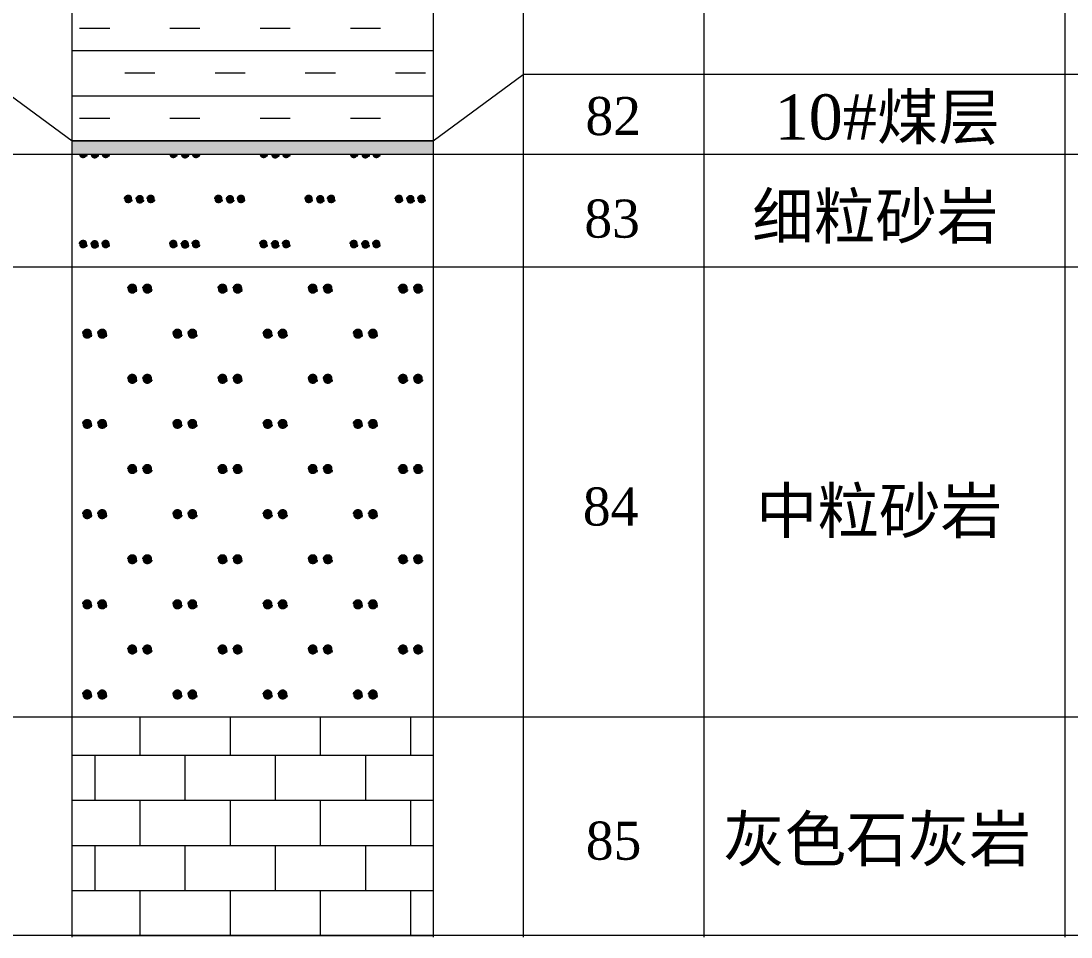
# Model space of a CAD drawing. Header units: inches. Extents: x 19725493 to 19730068, y 4137932 to 4142732.
# Drawn here: x 19725695.9 to 19725776.2, y 4140056.7 to 4140126.8 of the extents above; entities that cross this region are included whole.
import ezdxf

# ---------------------------------------------------------------- set-up
doc = ezdxf.new("R2010")
doc.units = ezdxf.units.IN
doc.header["$MEASUREMENT"] = 0
doc.layers.get('0').update_dxf_attribs({"lineweight": 0})
doc.styles.add('Times New Roman', font='')
doc.styles.get('Times New Roman').set_extended_font_data('Times New Roman')

msp = doc.modelspace()

# ---------------------------------------------------------------- hatches: boundary and pattern name
at = {"lineweight": 0}
h = msp.add_hatch(dxfattribs=at)
h.set_pattern_fill('泥岩_1_1_1', color=256, scale=1150, style=0, pattern_type=2)
h.set_pattern_definition([(180, (19725699.23, 4140115.8927), (-8e-16, -6.9), [2.3, -4.6]), (0, (19725700.38, 4140119.3427), (0, 6.9), [2.3, -4.6]), (0, (19725696.355, 4140117.6177), (0, 6.9), []), (0, (19725696.355, 4140114.1677), (0, 6.9), [])])
h.paths.add_polyline_path([(19725727.405, 4140117.618), (19725727.405, 4140147.978), (19725699.805, 4140147.978), (19725699.805, 4140117.618)], flags=17)
msp.add_hatch(color=256).paths.add_polyline_path([(19725727.405, 4140117.618), (19725699.805, 4140117.618), (19725699.805, 4140116.583), (19725727.405, 4140116.583)], flags=17)
h = msp.add_hatch(dxfattribs=at)
h.set_pattern_fill('细粒砂岩_1_1_1', color=256, scale=1150, style=0, pattern_type=2)
h.set_pattern_definition([(180, (19725702.4084, 4140109.4274), (-8e-16, -6.9), [0.083, -6.817]), (180, (19725702.459, 4140109.439), (-8e-16, -6.9), [0.184, -6.716]), (180, (19725702.488, 4140109.4504), (-8e-16, -6.9), [0.2415, -6.6585]), (180, (19725702.5137, 4140109.462), (-8e-16, -6.9), [0.2935, -6.6065]), (180, (19725702.5286, 4140109.4734), (-8e-16, -6.9), [0.3234, -6.5766]), (180, (19725702.5436, 4140109.485), (-8e-16, -6.9), [0.3533, -6.5467]), (180, (19725702.5585, 4140109.4964), (-8e-16, -6.9), [0.3832, -6.5168]), (180, (19725702.572, 4140109.508), (-8e-16, -6.9), [0.4106, -6.4894]), (180, (19725702.581, 4140109.5194), (-8e-16, -6.9), [0.4283, -6.4717]), (180, (19725702.59, 4140109.531), (-8e-16, -6.9), [0.446, -6.454]), (180, (19725702.599, 4140109.5424), (-8e-16, -6.9), [0.4637, -6.4363]), (180, (19725702.6076, 4140109.554), (-8e-16, -6.9), [0.4814, -6.4186]), (180, (19725702.6165, 4140109.5654), (-8e-16, -6.9), [1e-15, -6.9]), (180, (19725702.6165, 4140109.5654), (-8e-16, -6.9), [0.4991, -6.4009]), (180, (19725702.621, 4140109.577), (-8e-16, -6.9), [0.5083, -6.3917]), (180, (19725702.626, 4140109.5884), (-8e-16, -6.9), [0.5175, -6.3825]), (180, (19725702.63, 4140109.6), (-8e-16, -6.9), [0.5267, -6.3733]), (180, (19725702.635, 4140109.6114), (-8e-16, -6.9), [0.5359, -6.3641]), (180, (19725702.6395, 4140109.623), (-8e-16, -6.9), [0.5451, -6.3549]), (180, (19725702.644, 4140109.6344), (-8e-16, -6.9), [5e-16, -6.9]), (180, (19725702.644, 4140109.6344), (-8e-16, -6.9), [0.5543, -6.3457]), (180, (19725702.646, 4140109.646), (-8e-16, -6.9), [0.5575, -6.3425]), (180, (19725702.647, 4140109.6574), (-8e-16, -6.9), [0.5607, -6.3393]), (180, (19725702.649, 4140109.669), (-8e-16, -6.9), [0.5639, -6.3361]), (180, (19725702.6504, 4140109.6804), (-8e-16, -6.9), [0.567, -6.333]), (180, (19725702.652, 4140109.692), (-8e-16, -6.9), [0.5702, -6.3298]), (180, (19725702.6536, 4140109.7034), (-8e-16, -6.9), [0.5734, -6.3266]), (180, (19725702.6536, 4140109.715), (-8e-16, -6.9), [0.5734, -6.3266]), (180, (19725702.652, 4140109.7264), (-8e-16, -6.9), [0.5702, -6.3298]), (180, (19725702.6504, 4140109.738), (-8e-16, -6.9), [0.567, -6.333]), (180, (19725702.649, 4140109.7494), (-8e-16, -6.9), [0.5639, -6.3361]), (180, (19725702.647, 4140109.761), (-8e-16, -6.9), [0.5607, -6.3393]), (180, (19725702.646, 4140109.7724), (-8e-16, -6.9), [0.5575, -6.3425]), (180, (19725702.644, 4140109.784), (-8e-16, -6.9), [0.5543, -6.3457]), (180, (19725702.09, 4140109.784), (-8e-16, -6.9), [5e-16, -6.9]), (180, (19725702.6395, 4140109.7954), (-8e-16, -6.9), [0.5451, -6.3549]), (180, (19725702.635, 4140109.807), (-8e-16, -6.9), [0.5359, -6.3641]), (180, (19725702.63, 4140109.8184), (-8e-16, -6.9), [0.5267, -6.3733]), (180, (19725702.626, 4140109.83), (-8e-16, -6.9), [0.5175, -6.3825]), (180, (19725702.621, 4140109.8414), (-8e-16, -6.9), [0.5083, -6.3917]), (180, (19725702.6165, 4140109.853), (-8e-16, -6.9), [0.4991, -6.4009]), (180, (19725702.1174, 4140109.853), (-8e-16, -6.9), [0, -6.9]), (180, (19725702.6076, 4140109.8644), (-8e-16, -6.9), [0.4814, -6.4186]), (180, (19725702.599, 4140109.876), (-8e-16, -6.9), [0.4637, -6.4363]), (180, (19725702.59, 4140109.8874), (-8e-16, -6.9), [0.446, -6.454]), (180, (19725702.581, 4140109.899), (-8e-16, -6.9), [0.4283, -6.4717]), (180, (19725702.572, 4140109.9104), (-8e-16, -6.9), [0.4106, -6.4894]), (180, (19725702.5585, 4140109.922), (-8e-16, -6.9), [0.3832, -6.5168]), (180, (19725702.5436, 4140109.9334), (-8e-16, -6.9), [0.3533, -6.5467]), (180, (19725702.5286, 4140109.945), (-8e-16, -6.9), [0.3234, -6.5766]), (180, (19725702.5137, 4140109.9564), (-8e-16, -6.9), [0.2935, -6.6065]), (180, (19725702.488, 4140109.968), (-8e-16, -6.9), [0.2415, -6.6585]), (180, (19725702.459, 4140109.9794), (-8e-16, -6.9), [0.184, -6.716]), (180, (19725702.425, 4140109.9886), (-8e-16, -6.9), [0.1163, -6.7837]), (180, (19725701.571, 4140109.401), (-8e-16, -6.9), [0.083, -6.817]), (180, (19725701.622, 4140109.4124), (-8e-16, -6.9), [0.184, -6.716]), (180, (19725701.6505, 4140109.424), (-8e-16, -6.9), [0.2415, -6.6585]), (180, (19725701.6765, 4140109.4354), (-8e-16, -6.9), [0.2935, -6.6065]), (180, (19725701.6914, 4140109.447), (-8e-16, -6.9), [0.3234, -6.5766]), (180, (19725701.7064, 4140109.4584), (-8e-16, -6.9), [0.3533, -6.5467]), (180, (19725701.721, 4140109.47), (-8e-16, -6.9), [0.3832, -6.5168]), (180, (19725701.735, 4140109.4814), (-8e-16, -6.9), [0.4106, -6.4894]), (180, (19725701.744, 4140109.493), (-8e-16, -6.9), [0.4283, -6.4717]), (180, (19725701.753, 4140109.5044), (-8e-16, -6.9), [0.446, -6.454]), (180, (19725701.7616, 4140109.516), (-8e-16, -6.9), [0.4637, -6.4363]), (180, (19725701.7704, 4140109.5274), (-8e-16, -6.9), [0.4814, -6.4186]), (180, (19725701.779, 4140109.539), (-8e-16, -6.9), [2e-16, -6.9]), (180, (19725701.779, 4140109.539), (-8e-16, -6.9), [0.4991, -6.4009]), (180, (19725701.784, 4140109.5504), (-8e-16, -6.9), [0.5083, -6.3917]), (180, (19725701.7885, 4140109.562), (-8e-16, -6.9), [0.5175, -6.3825]), (180, (19725701.793, 4140109.5734), (-8e-16, -6.9), [0.5267, -6.3733]), (180, (19725701.798, 4140109.585), (-8e-16, -6.9), [0.5359, -6.3641]), (180, (19725701.802, 4140109.5964), (-8e-16, -6.9), [0.5451, -6.3549]), (180, (19725701.807, 4140109.608), (-8e-16, -6.9), [2e-16, -6.9]), (180, (19725701.807, 4140109.608), (-8e-16, -6.9), [0.5543, -6.3457]), (180, (19725701.8085, 4140109.6194), (-8e-16, -6.9), [0.5575, -6.3425]), (180, (19725701.81, 4140109.631), (-8e-16, -6.9), [0.5607, -6.3393]), (180, (19725701.8116, 4140109.6424), (-8e-16, -6.9), [0.5639, -6.3361]), (180, (19725701.813, 4140109.654), (-8e-16, -6.9), [0.567, -6.333]), (180, (19725701.815, 4140109.6654), (-8e-16, -6.9), [0.5702, -6.3298]), (180, (19725701.8164, 4140109.677), (-8e-16, -6.9), [0.5734, -6.3266]), (180, (19725701.8164, 4140109.6884), (-8e-16, -6.9), [0.5734, -6.3266]), (180, (19725701.815, 4140109.7), (-8e-16, -6.9), [0.5702, -6.3298]), (180, (19725701.813, 4140109.7114), (-8e-16, -6.9), [0.567, -6.333]), (180, (19725701.8116, 4140109.723), (-8e-16, -6.9), [0.5639, -6.3361]), (180, (19725701.81, 4140109.7344), (-8e-16, -6.9), [0.5607, -6.3393]), (180, (19725701.8085, 4140109.746), (-8e-16, -6.9), [0.5575, -6.3425]), (180, (19725701.807, 4140109.7574), (-8e-16, -6.9), [0.5543, -6.3457]), (180, (19725701.2526, 4140109.7574), (-8e-16, -6.9), [0, -6.9]), (180, (19725701.802, 4140109.769), (-8e-16, -6.9), [0.5451, -6.3549]), (180, (19725701.798, 4140109.7804), (-8e-16, -6.9), [0.5359, -6.3641]), (180, (19725701.793, 4140109.792), (-8e-16, -6.9), [0.5267, -6.3733]), (180, (19725701.7885, 4140109.8034), (-8e-16, -6.9), [0.5175, -6.3825]), (180, (19725701.784, 4140109.815), (-8e-16, -6.9), [0.5083, -6.3917]), (180, (19725701.779, 4140109.8264), (-8e-16, -6.9), [0.4991, -6.4009]), (180, (19725701.28, 4140109.8264), (-8e-16, -6.9), [5e-16, -6.9]), (180, (19725701.7704, 4140109.838), (-8e-16, -6.9), [0.4814, -6.4186]), (180, (19725701.7616, 4140109.8494), (-8e-16, -6.9), [0.4637, -6.4363]), (180, (19725701.753, 4140109.861), (-8e-16, -6.9), [0.446, -6.454]), (180, (19725701.744, 4140109.8724), (-8e-16, -6.9), [0.4283, -6.4717]), (180, (19725701.735, 4140109.884), (-8e-16, -6.9), [0.4106, -6.4894]), (180, (19725701.721, 4140109.8954), (-8e-16, -6.9), [0.3832, -6.5168]), (180, (19725701.7064, 4140109.907), (-8e-16, -6.9), [0.3533, -6.5467]), (180, (19725701.6914, 4140109.9184), (-8e-16, -6.9), [0.3234, -6.5766]), (180, (19725701.6765, 4140109.93), (-8e-16, -6.9), [0.2935, -6.6065]), (180, (19725701.6505, 4140109.9414), (-8e-16, -6.9), [0.2415, -6.6585]), (180, (19725701.622, 4140109.953), (-8e-16, -6.9), [0.184, -6.716]), (180, (19725701.588, 4140109.962), (-8e-16, -6.9), [0.1163, -6.7837]), (180, (19725700.6846, 4140109.4274), (-8e-16, -6.9), [0.083, -6.817]), (180, (19725700.735, 4140109.439), (-8e-16, -6.9), [0.184, -6.716]), (180, (19725700.764, 4140109.4504), (-8e-16, -6.9), [0.2415, -6.6585]), (180, (19725700.79, 4140109.462), (-8e-16, -6.9), [0.2935, -6.6065]), (180, (19725700.805, 4140109.4734), (-8e-16, -6.9), [0.3234, -6.5766]), (180, (19725700.82, 4140109.485), (-8e-16, -6.9), [0.3533, -6.5467]), (180, (19725700.8347, 4140109.4964), (-8e-16, -6.9), [0.3832, -6.5168]), (180, (19725700.8484, 4140109.508), (-8e-16, -6.9), [0.4106, -6.4894]), (180, (19725700.857, 4140109.5194), (-8e-16, -6.9), [0.4283, -6.4717]), (180, (19725700.866, 4140109.531), (-8e-16, -6.9), [0.446, -6.454]), (180, (19725700.875, 4140109.5424), (-8e-16, -6.9), [0.4637, -6.4363]), (180, (19725700.884, 4140109.554), (-8e-16, -6.9), [0.4814, -6.4186]), (180, (19725700.8926, 4140109.5654), (-8e-16, -6.9), [0, -6.9]), (180, (19725700.8926, 4140109.5654), (-8e-16, -6.9), [0.4991, -6.4009]), (180, (19725700.897, 4140109.577), (-8e-16, -6.9), [0.5083, -6.3917]), (180, (19725700.902, 4140109.5884), (-8e-16, -6.9), [0.5175, -6.3825]), (180, (19725700.9064, 4140109.6), (-8e-16, -6.9), [0.5267, -6.3733]), (180, (19725700.911, 4140109.6114), (-8e-16, -6.9), [0.5359, -6.3641]), (180, (19725700.9156, 4140109.623), (-8e-16, -6.9), [0.5451, -6.3549]), (180, (19725700.92, 4140109.6344), (-8e-16, -6.9), [4e-16, -6.9]), (180, (19725700.92, 4140109.6344), (-8e-16, -6.9), [0.5543, -6.3457]), (180, (19725700.922, 4140109.646), (-8e-16, -6.9), [0.5575, -6.3425]), (180, (19725700.9234, 4140109.6574), (-8e-16, -6.9), [0.5607, -6.3393]), (180, (19725700.925, 4140109.669), (-8e-16, -6.9), [0.5639, -6.3361]), (180, (19725700.9266, 4140109.6804), (-8e-16, -6.9), [0.567, -6.333]), (180, (19725700.928, 4140109.692), (-8e-16, -6.9), [0.5702, -6.3298]), (180, (19725700.93, 4140109.7034), (-8e-16, -6.9), [0.5734, -6.3266]), (180, (19725700.93, 4140109.715), (-8e-16, -6.9), [0.5734, -6.3266]), (180, (19725700.928, 4140109.7264), (-8e-16, -6.9), [0.5702, -6.3298]), (180, (19725700.9266, 4140109.738), (-8e-16, -6.9), [0.567, -6.333]), (180, (19725700.925, 4140109.7494), (-8e-16, -6.9), [0.5639, -6.3361]), (180, (19725700.9234, 4140109.761), (-8e-16, -6.9), [0.5607, -6.3393]), (180, (19725700.922, 4140109.7724), (-8e-16, -6.9), [0.5575, -6.3425]), (180, (19725700.92, 4140109.784), (-8e-16, -6.9), [0.5543, -6.3457]), (180, (19725700.366, 4140109.784), (-8e-16, -6.9), [3e-16, -6.9]), (180, (19725700.9156, 4140109.7954), (-8e-16, -6.9), [0.5451, -6.3549]), (180, (19725700.911, 4140109.807), (-8e-16, -6.9), [0.5359, -6.3641]), (180, (19725700.9064, 4140109.8184), (-8e-16, -6.9), [0.5267, -6.3733]), (180, (19725700.902, 4140109.83), (-8e-16, -6.9), [0.5175, -6.3825]), (180, (19725700.897, 4140109.8414), (-8e-16, -6.9), [0.5083, -6.3917]), (180, (19725700.8926, 4140109.853), (-8e-16, -6.9), [0.4991, -6.4009]), (180, (19725700.3935, 4140109.853), (-8e-16, -6.9), [4e-16, -6.9]), (180, (19725700.884, 4140109.8644), (-8e-16, -6.9), [0.4814, -6.4186]), (180, (19725700.875, 4140109.876), (-8e-16, -6.9), [0.4637, -6.4363]), (180, (19725700.866, 4140109.8874), (-8e-16, -6.9), [0.446, -6.454]), (180, (19725700.857, 4140109.899), (-8e-16, -6.9), [0.4283, -6.4717]), (180, (19725700.8484, 4140109.9104), (-8e-16, -6.9), [0.4106, -6.4894]), (180, (19725700.8347, 4140109.922), (-8e-16, -6.9), [0.3832, -6.5168]), (180, (19725700.82, 4140109.9334), (-8e-16, -6.9), [0.3533, -6.5467]), (180, (19725700.805, 4140109.945), (-8e-16, -6.9), [0.3234, -6.5766]), (180, (19725700.79, 4140109.9564), (-8e-16, -6.9), [0.2935, -6.6065]), (180, (19725700.764, 4140109.968), (-8e-16, -6.9), [0.2415, -6.6585]), (180, (19725700.735, 4140109.9794), (-8e-16, -6.9), [0.184, -6.716]), (180, (19725700.701, 4140109.9886), (-8e-16, -6.9), [0.1163, -6.7837]), (180, (19725698.9584, 4140105.9774), (-8e-16, -6.9), [0.083, -6.817]), (180, (19725699.009, 4140105.989), (-8e-16, -6.9), [0.184, -6.716]), (180, (19725699.038, 4140106.0004), (-8e-16, -6.9), [0.2415, -6.6585]), (180, (19725699.0637, 4140106.012), (-8e-16, -6.9), [0.2935, -6.6065]), (180, (19725699.0786, 4140106.0234), (-8e-16, -6.9), [0.3234, -6.5766]), (180, (19725699.0936, 4140106.035), (-8e-16, -6.9), [0.3533, -6.5467]), (180, (19725699.1085, 4140106.0464), (-8e-16, -6.9), [0.3832, -6.5168]), (180, (19725699.122, 4140106.058), (-8e-16, -6.9), [0.4106, -6.4894]), (180, (19725699.131, 4140106.0694), (-8e-16, -6.9), [0.4283, -6.4717]), (180, (19725699.14, 4140106.081), (-8e-16, -6.9), [0.446, -6.454]), (180, (19725699.149, 4140106.0924), (-8e-16, -6.9), [0.4637, -6.4363]), (180, (19725699.1576, 4140106.104), (-8e-16, -6.9), [0.4814, -6.4186]), (180, (19725699.1665, 4140106.1154), (-8e-16, -6.9), [1e-16, -6.9]), (180, (19725699.1665, 4140106.1154), (-8e-16, -6.9), [0.4991, -6.4009]), (180, (19725699.171, 4140106.127), (-8e-16, -6.9), [0.5083, -6.3917]), (180, (19725699.176, 4140106.1384), (-8e-16, -6.9), [0.5175, -6.3825]), (180, (19725699.18, 4140106.15), (-8e-16, -6.9), [0.5267, -6.3733]), (180, (19725699.185, 4140106.1614), (-8e-16, -6.9), [0.5359, -6.3641]), (180, (19725699.1895, 4140106.173), (-8e-16, -6.9), [0.5451, -6.3549]), (180, (19725699.194, 4140106.1844), (-8e-16, -6.9), [0, -6.9]), (180, (19725699.194, 4140106.1844), (-8e-16, -6.9), [0.5543, -6.3457]), (180, (19725699.196, 4140106.196), (-8e-16, -6.9), [0.5575, -6.3425]), (180, (19725699.197, 4140106.2074), (-8e-16, -6.9), [0.5607, -6.3393]), (180, (19725699.199, 4140106.219), (-8e-16, -6.9), [0.5639, -6.3361]), (180, (19725699.2004, 4140106.2304), (-8e-16, -6.9), [0.567, -6.333]), (180, (19725699.202, 4140106.242), (-8e-16, -6.9), [0.5702, -6.3298]), (180, (19725699.2036, 4140106.2534), (-8e-16, -6.9), [0.5734, -6.3266]), (180, (19725699.2036, 4140106.265), (-8e-16, -6.9), [0.5734, -6.3266]), (180, (19725699.202, 4140106.2764), (-8e-16, -6.9), [0.5702, -6.3298]), (180, (19725699.2004, 4140106.288), (-8e-16, -6.9), [0.567, -6.333]), (180, (19725699.199, 4140106.2994), (-8e-16, -6.9), [0.5639, -6.3361]), (180, (19725699.197, 4140106.311), (-8e-16, -6.9), [0.5607, -6.3393]), (180, (19725699.196, 4140106.3224), (-8e-16, -6.9), [0.5575, -6.3425]), (180, (19725699.194, 4140106.334), (-8e-16, -6.9), [0.5543, -6.3457]), (180, (19725698.64, 4140106.334), (-8e-16, -6.9), [2e-16, -6.9]), (180, (19725699.1895, 4140106.3454), (-8e-16, -6.9), [0.5451, -6.3549]), (180, (19725699.185, 4140106.357), (-8e-16, -6.9), [0.5359, -6.3641]), (180, (19725699.18, 4140106.3684), (-8e-16, -6.9), [0.5267, -6.3733]), (180, (19725699.176, 4140106.38), (-8e-16, -6.9), [0.5175, -6.3825]), (180, (19725699.171, 4140106.3914), (-8e-16, -6.9), [0.5083, -6.3917]), (180, (19725699.1665, 4140106.403), (-8e-16, -6.9), [0.4991, -6.4009]), (180, (19725698.6674, 4140106.403), (-8e-16, -6.9), [5e-16, -6.9]), (180, (19725699.1576, 4140106.4144), (-8e-16, -6.9), [0.4814, -6.4186]), (180, (19725699.149, 4140106.426), (-8e-16, -6.9), [0.4637, -6.4363]), (180, (19725699.14, 4140106.4374), (-8e-16, -6.9), [0.446, -6.454]), (180, (19725699.131, 4140106.449), (-8e-16, -6.9), [0.4283, -6.4717]), (180, (19725699.122, 4140106.4604), (-8e-16, -6.9), [0.4106, -6.4894]), (180, (19725699.1085, 4140106.472), (-8e-16, -6.9), [0.3832, -6.5168]), (180, (19725699.0936, 4140106.4834), (-8e-16, -6.9), [0.3533, -6.5467]), (180, (19725699.0786, 4140106.495), (-8e-16, -6.9), [0.3234, -6.5766]), (180, (19725699.0637, 4140106.5064), (-8e-16, -6.9), [0.2935, -6.6065]), (180, (19725699.038, 4140106.518), (-8e-16, -6.9), [0.2415, -6.6585]), (180, (19725699.009, 4140106.5294), (-8e-16, -6.9), [0.184, -6.716]), (180, (19725698.975, 4140106.5386), (-8e-16, -6.9), [0.1163, -6.7837]), (180, (19725698.121, 4140105.951), (-8e-16, -6.9), [0.083, -6.817]), (180, (19725698.172, 4140105.9624), (-8e-16, -6.9), [0.184, -6.716]), (180, (19725698.2005, 4140105.974), (-8e-16, -6.9), [0.2415, -6.6585]), (180, (19725698.2265, 4140105.9854), (-8e-16, -6.9), [0.2935, -6.6065]), (180, (19725698.2414, 4140105.997), (-8e-16, -6.9), [0.3234, -6.5766]), (180, (19725698.2564, 4140106.0084), (-8e-16, -6.9), [0.3533, -6.5467]), (180, (19725698.271, 4140106.02), (-8e-16, -6.9), [0.3832, -6.5168]), (180, (19725698.285, 4140106.0314), (-8e-16, -6.9), [0.4106, -6.4894]), (180, (19725698.294, 4140106.043), (-8e-16, -6.9), [0.4283, -6.4717]), (180, (19725698.303, 4140106.0544), (-8e-16, -6.9), [0.446, -6.454]), (180, (19725698.3116, 4140106.066), (-8e-16, -6.9), [0.4637, -6.4363]), (180, (19725698.3204, 4140106.0774), (-8e-16, -6.9), [0.4814, -6.4186]), (180, (19725698.329, 4140106.089), (-8e-16, -6.9), [0, -6.9]), (180, (19725698.329, 4140106.089), (-8e-16, -6.9), [0.4991, -6.4009]), (180, (19725698.334, 4140106.1004), (-8e-16, -6.9), [0.5083, -6.3917]), (180, (19725698.3385, 4140106.112), (-8e-16, -6.9), [0.5175, -6.3825]), (180, (19725698.343, 4140106.1234), (-8e-16, -6.9), [0.5267, -6.3733]), (180, (19725698.348, 4140106.135), (-8e-16, -6.9), [0.5359, -6.3641]), (180, (19725698.352, 4140106.1464), (-8e-16, -6.9), [0.5451, -6.3549]), (180, (19725698.357, 4140106.158), (-8e-16, -6.9), [2e-16, -6.9]), (180, (19725698.357, 4140106.158), (-8e-16, -6.9), [0.5543, -6.3457]), (180, (19725698.3585, 4140106.1694), (-8e-16, -6.9), [0.5575, -6.3425]), (180, (19725698.36, 4140106.181), (-8e-16, -6.9), [0.5607, -6.3393]), (180, (19725698.3616, 4140106.1924), (-8e-16, -6.9), [0.5639, -6.3361]), (180, (19725698.363, 4140106.204), (-8e-16, -6.9), [0.567, -6.333]), (180, (19725698.365, 4140106.2154), (-8e-16, -6.9), [0.5702, -6.3298]), (180, (19725698.3664, 4140106.227), (-8e-16, -6.9), [0.5734, -6.3266]), (180, (19725698.3664, 4140106.2384), (-8e-16, -6.9), [0.5734, -6.3266]), (180, (19725698.365, 4140106.25), (-8e-16, -6.9), [0.5702, -6.3298]), (180, (19725698.363, 4140106.2614), (-8e-16, -6.9), [0.567, -6.333]), (180, (19725698.3616, 4140106.273), (-8e-16, -6.9), [0.5639, -6.3361]), (180, (19725698.36, 4140106.2844), (-8e-16, -6.9), [0.5607, -6.3393]), (180, (19725698.3585, 4140106.296), (-8e-16, -6.9), [0.5575, -6.3425]), (180, (19725698.357, 4140106.3074), (-8e-16, -6.9), [0.5543, -6.3457]), (180, (19725697.8026, 4140106.3074), (-8e-16, -6.9), [2e-16, -6.9]), (180, (19725698.352, 4140106.319), (-8e-16, -6.9), [0.5451, -6.3549]), (180, (19725698.348, 4140106.3304), (-8e-16, -6.9), [0.5359, -6.3641]), (180, (19725698.343, 4140106.342), (-8e-16, -6.9), [0.5267, -6.3733]), (180, (19725698.3385, 4140106.3534), (-8e-16, -6.9), [0.5175, -6.3825]), (180, (19725698.334, 4140106.365), (-8e-16, -6.9), [0.5083, -6.3917]), (180, (19725698.329, 4140106.3764), (-8e-16, -6.9), [0.4991, -6.4009]), (180, (19725697.83, 4140106.3764), (-8e-16, -6.9), [2e-16, -6.9]), (180, (19725698.3204, 4140106.388), (-8e-16, -6.9), [0.4814, -6.4186]), (180, (19725698.3116, 4140106.3994), (-8e-16, -6.9), [0.4637, -6.4363]), (180, (19725698.303, 4140106.411), (-8e-16, -6.9), [0.446, -6.454]), (180, (19725698.294, 4140106.4224), (-8e-16, -6.9), [0.4283, -6.4717]), (180, (19725698.285, 4140106.434), (-8e-16, -6.9), [0.4106, -6.4894]), (180, (19725698.271, 4140106.4454), (-8e-16, -6.9), [0.3832, -6.5168]), (180, (19725698.2564, 4140106.457), (-8e-16, -6.9), [0.3533, -6.5467]), (180, (19725698.2414, 4140106.4684), (-8e-16, -6.9), [0.3234, -6.5766]), (180, (19725698.2265, 4140106.48), (-8e-16, -6.9), [0.2935, -6.6065]), (180, (19725698.2005, 4140106.4914), (-8e-16, -6.9), [0.2415, -6.6585]), (180, (19725698.172, 4140106.503), (-8e-16, -6.9), [0.184, -6.716]), (180, (19725698.138, 4140106.512), (-8e-16, -6.9), [0.1163, -6.7837]), (180, (19725697.2346, 4140105.9774), (-8e-16, -6.9), [0.083, -6.817]), (180, (19725697.285, 4140105.989), (-8e-16, -6.9), [0.184, -6.716]), (180, (19725697.314, 4140106.0004), (-8e-16, -6.9), [0.2415, -6.6585]), (180, (19725697.34, 4140106.012), (-8e-16, -6.9), [0.2935, -6.6065]), (180, (19725697.355, 4140106.0234), (-8e-16, -6.9), [0.3234, -6.5766]), (180, (19725697.37, 4140106.035), (-8e-16, -6.9), [0.3533, -6.5467]), (180, (19725697.3847, 4140106.0464), (-8e-16, -6.9), [0.3832, -6.5168]), (180, (19725697.3984, 4140106.058), (-8e-16, -6.9), [0.4106, -6.4894]), (180, (19725697.407, 4140106.0694), (-8e-16, -6.9), [0.4283, -6.4717]), (180, (19725697.416, 4140106.081), (-8e-16, -6.9), [0.446, -6.454]), (180, (19725697.425, 4140106.0924), (-8e-16, -6.9), [0.4637, -6.4363]), (180, (19725697.434, 4140106.104), (-8e-16, -6.9), [0.4814, -6.4186]), (180, (19725697.4426, 4140106.1154), (-8e-16, -6.9), [2e-16, -6.9]), (180, (19725697.4426, 4140106.1154), (-8e-16, -6.9), [0.4991, -6.4009]), (180, (19725697.447, 4140106.127), (-8e-16, -6.9), [0.5083, -6.3917]), (180, (19725697.452, 4140106.1384), (-8e-16, -6.9), [0.5175, -6.3825]), (180, (19725697.4564, 4140106.15), (-8e-16, -6.9), [0.5267, -6.3733]), (180, (19725697.461, 4140106.1614), (-8e-16, -6.9), [0.5359, -6.3641]), (180, (19725697.4656, 4140106.173), (-8e-16, -6.9), [0.5451, -6.3549]), (180, (19725697.47, 4140106.1844), (-8e-16, -6.9), [0, -6.9]), (180, (19725697.47, 4140106.1844), (-8e-16, -6.9), [0.5543, -6.3457]), (180, (19725697.472, 4140106.196), (-8e-16, -6.9), [0.5575, -6.3425]), (180, (19725697.4734, 4140106.2074), (-8e-16, -6.9), [0.5607, -6.3393]), (180, (19725697.475, 4140106.219), (-8e-16, -6.9), [0.5639, -6.3361]), (180, (19725697.4766, 4140106.2304), (-8e-16, -6.9), [0.567, -6.333]), (180, (19725697.478, 4140106.242), (-8e-16, -6.9), [0.5702, -6.3298]), (180, (19725697.48, 4140106.2534), (-8e-16, -6.9), [0.5734, -6.3266]), (180, (19725697.48, 4140106.265), (-8e-16, -6.9), [0.5734, -6.3266]), (180, (19725697.478, 4140106.2764), (-8e-16, -6.9), [0.5702, -6.3298]), (180, (19725697.4766, 4140106.288), (-8e-16, -6.9), [0.567, -6.333]), (180, (19725697.475, 4140106.2994), (-8e-16, -6.9), [0.5639, -6.3361]), (180, (19725697.4734, 4140106.311), (-8e-16, -6.9), [0.5607, -6.3393]), (180, (19725697.472, 4140106.3224), (-8e-16, -6.9), [0.5575, -6.3425]), (180, (19725697.47, 4140106.334), (-8e-16, -6.9), [0.5543, -6.3457]), (180, (19725696.916, 4140106.334), (-8e-16, -6.9), [0, -6.9]), (180, (19725697.4656, 4140106.3454), (-8e-16, -6.9), [0.5451, -6.3549]), (180, (19725697.461, 4140106.357), (-8e-16, -6.9), [0.5359, -6.3641]), (180, (19725697.4564, 4140106.3684), (-8e-16, -6.9), [0.5267, -6.3733]), (180, (19725697.452, 4140106.38), (-8e-16, -6.9), [0.5175, -6.3825]), (180, (19725697.447, 4140106.3914), (-8e-16, -6.9), [0.5083, -6.3917]), (180, (19725697.4426, 4140106.403), (-8e-16, -6.9), [0.4991, -6.4009]), (180, (19725696.9435, 4140106.403), (-8e-16, -6.9), [5e-16, -6.9]), (180, (19725697.434, 4140106.4144), (-8e-16, -6.9), [0.4814, -6.4186]), (180, (19725697.425, 4140106.426), (-8e-16, -6.9), [0.4637, -6.4363]), (180, (19725697.416, 4140106.4374), (-8e-16, -6.9), [0.446, -6.454]), (180, (19725697.407, 4140106.449), (-8e-16, -6.9), [0.4283, -6.4717]), (180, (19725697.3984, 4140106.4604), (-8e-16, -6.9), [0.4106, -6.4894]), (180, (19725697.3847, 4140106.472), (-8e-16, -6.9), [0.3832, -6.5168]), (180, (19725697.37, 4140106.4834), (-8e-16, -6.9), [0.3533, -6.5467]), (180, (19725697.355, 4140106.495), (-8e-16, -6.9), [0.3234, -6.5766]), (180, (19725697.34, 4140106.5064), (-8e-16, -6.9), [0.2935, -6.6065]), (180, (19725697.314, 4140106.518), (-8e-16, -6.9), [0.2415, -6.6585]), (180, (19725697.285, 4140106.5294), (-8e-16, -6.9), [0.184, -6.716]), (180, (19725697.251, 4140106.5386), (-8e-16, -6.9), [0.1163, -6.7837])])
h.paths.add_polyline_path([(19725699.805, 4140107.958), (19725727.405, 4140107.958), (19725727.405, 4140116.583), (19725699.805, 4140116.583)], flags=17)
h = msp.add_hatch(dxfattribs=at)
h.set_pattern_fill('中粒砂岩_1_1_1', color=256, scale=1150, style=0, pattern_type=2)
h.set_pattern_definition([(180, (19725702.1585, 4140074.9136), (-8e-16, -6.9), [0.1076, -6.7924]), (180, (19725702.2165, 4140074.9274), (-8e-16, -6.9), [0.2236, -6.6764]), (180, (19725702.2496, 4140074.941), (-8e-16, -6.9), [0.2898, -6.6102]), (180, (19725702.28, 4140074.955), (-8e-16, -6.9), [0.3509, -6.5491]), (180, (19725702.298, 4140074.969), (-8e-16, -6.9), [0.3866, -6.5134]), (180, (19725702.316, 4140074.9826), (-8e-16, -6.9), [0.4222, -6.4778]), (180, (19725702.334, 4140074.9964), (-8e-16, -6.9), [0.4579, -6.4421]), (180, (19725702.35, 4140075.01), (-8e-16, -6.9), [0.4912, -6.4088]), (180, (19725702.361, 4140075.024), (-8e-16, -6.9), [0.5125, -6.3875]), (180, (19725702.372, 4140075.038), (-8e-16, -6.9), [0.5339, -6.3661]), (180, (19725702.3823, 4140075.0516), (-8e-16, -6.9), [0.5553, -6.3447]), (180, (19725702.393, 4140075.0654), (-8e-16, -6.9), [0.5766, -6.3234]), (180, (19725702.404, 4140075.079), (-8e-16, -6.9), [5e-16, -6.9]), (180, (19725702.404, 4140075.079), (-8e-16, -6.9), [0.598, -6.302]), (180, (19725702.4095, 4140075.093), (-8e-16, -6.9), [0.6095, -6.2905]), (180, (19725702.415, 4140075.107), (-8e-16, -6.9), [0.621, -6.279]), (180, (19725702.421, 4140075.1206), (-8e-16, -6.9), [0.6325, -6.2675]), (180, (19725702.427, 4140075.1344), (-8e-16, -6.9), [0.644, -6.256]), (180, (19725702.4325, 4140075.148), (-8e-16, -6.9), [0.6555, -6.2445]), (180, (19725702.438, 4140075.162), (-8e-16, -6.9), [5e-16, -6.9]), (180, (19725702.438, 4140075.162), (-8e-16, -6.9), [0.667, -6.233]), (180, (19725702.44, 4140075.176), (-8e-16, -6.9), [0.6705, -6.2295]), (180, (19725702.442, 4140075.1896), (-8e-16, -6.9), [0.6741, -6.2259]), (180, (19725702.4435, 4140075.2034), (-8e-16, -6.9), [0.6776, -6.2224]), (180, (19725702.445, 4140075.217), (-8e-16, -6.9), [0.6812, -6.2188]), (180, (19725702.447, 4140075.231), (-8e-16, -6.9), [0.6847, -6.2153]), (180, (19725702.449, 4140075.245), (-8e-16, -6.9), [0.6882, -6.2118]), (180, (19725702.449, 4140075.2586), (-8e-16, -6.9), [0.6882, -6.2118]), (180, (19725702.447, 4140075.2724), (-8e-16, -6.9), [0.6847, -6.2153]), (180, (19725702.445, 4140075.286), (-8e-16, -6.9), [0.6812, -6.2188]), (180, (19725702.4435, 4140075.3), (-8e-16, -6.9), [0.6776, -6.2224]), (180, (19725702.442, 4140075.314), (-8e-16, -6.9), [0.6741, -6.2259]), (180, (19725702.44, 4140075.3276), (-8e-16, -6.9), [0.6705, -6.2295]), (180, (19725702.438, 4140075.3414), (-8e-16, -6.9), [0.667, -6.233]), (180, (19725701.771, 4140075.3414), (-8e-16, -6.9), [7e-16, -6.9]), (180, (19725702.4325, 4140075.355), (-8e-16, -6.9), [0.6555, -6.2445]), (180, (19725702.427, 4140075.369), (-8e-16, -6.9), [0.644, -6.256]), (180, (19725702.421, 4140075.383), (-8e-16, -6.9), [0.6325, -6.2675]), (180, (19725702.415, 4140075.3966), (-8e-16, -6.9), [0.621, -6.279]), (180, (19725702.4095, 4140075.4104), (-8e-16, -6.9), [0.6095, -6.2905]), (180, (19725702.404, 4140075.424), (-8e-16, -6.9), [0.598, -6.302]), (180, (19725701.806, 4140075.424), (-8e-16, -6.9), [1e-15, -6.9]), (180, (19725702.393, 4140075.438), (-8e-16, -6.9), [0.5766, -6.3234]), (180, (19725702.3823, 4140075.452), (-8e-16, -6.9), [0.5553, -6.3447]), (180, (19725702.372, 4140075.4656), (-8e-16, -6.9), [0.5339, -6.3661]), (180, (19725702.361, 4140075.4794), (-8e-16, -6.9), [0.5125, -6.3875]), (180, (19725702.35, 4140075.493), (-8e-16, -6.9), [0.4912, -6.4088]), (180, (19725702.334, 4140075.507), (-8e-16, -6.9), [0.4579, -6.4421]), (180, (19725702.316, 4140075.521), (-8e-16, -6.9), [0.4222, -6.4778]), (180, (19725702.298, 4140075.5346), (-8e-16, -6.9), [0.3866, -6.5134]), (180, (19725702.28, 4140075.5484), (-8e-16, -6.9), [0.3509, -6.5491]), (180, (19725702.2496, 4140075.562), (-8e-16, -6.9), [0.2898, -6.6102]), (180, (19725702.2165, 4140075.576), (-8e-16, -6.9), [0.2236, -6.6764]), (180, (19725702.18, 4140075.587), (-8e-16, -6.9), [0.1507, -6.7493]), (180, (19725701.0085, 4140074.9136), (-8e-16, -6.9), [0.1076, -6.7924]), (180, (19725701.0665, 4140074.9274), (-8e-16, -6.9), [0.2236, -6.6764]), (180, (19725701.0996, 4140074.941), (-8e-16, -6.9), [0.2898, -6.6102]), (180, (19725701.13, 4140074.955), (-8e-16, -6.9), [0.3509, -6.5491]), (180, (19725701.148, 4140074.969), (-8e-16, -6.9), [0.3866, -6.5134]), (180, (19725701.166, 4140074.9826), (-8e-16, -6.9), [0.4222, -6.4778]), (180, (19725701.184, 4140074.9964), (-8e-16, -6.9), [0.4579, -6.4421]), (180, (19725701.2, 4140075.01), (-8e-16, -6.9), [0.4912, -6.4088]), (180, (19725701.211, 4140075.024), (-8e-16, -6.9), [0.5125, -6.3875]), (180, (19725701.222, 4140075.038), (-8e-16, -6.9), [0.5339, -6.3661]), (180, (19725701.2323, 4140075.0516), (-8e-16, -6.9), [0.5553, -6.3447]), (180, (19725701.243, 4140075.0654), (-8e-16, -6.9), [0.5766, -6.3234]), (180, (19725701.254, 4140075.079), (-8e-16, -6.9), [5e-16, -6.9]), (180, (19725701.254, 4140075.079), (-8e-16, -6.9), [0.598, -6.302]), (180, (19725701.2595, 4140075.093), (-8e-16, -6.9), [0.6095, -6.2905]), (180, (19725701.265, 4140075.107), (-8e-16, -6.9), [0.621, -6.279]), (180, (19725701.271, 4140075.1206), (-8e-16, -6.9), [0.6325, -6.2675]), (180, (19725701.277, 4140075.1344), (-8e-16, -6.9), [0.644, -6.256]), (180, (19725701.2825, 4140075.148), (-8e-16, -6.9), [0.6555, -6.2445]), (180, (19725701.288, 4140075.162), (-8e-16, -6.9), [2e-16, -6.9]), (180, (19725701.288, 4140075.162), (-8e-16, -6.9), [0.667, -6.233]), (180, (19725701.29, 4140075.176), (-8e-16, -6.9), [0.6705, -6.2295]), (180, (19725701.292, 4140075.1896), (-8e-16, -6.9), [0.6741, -6.2259]), (180, (19725701.2935, 4140075.2034), (-8e-16, -6.9), [0.6776, -6.2224]), (180, (19725701.295, 4140075.217), (-8e-16, -6.9), [0.6812, -6.2188]), (180, (19725701.297, 4140075.231), (-8e-16, -6.9), [0.6847, -6.2153]), (180, (19725701.299, 4140075.245), (-8e-16, -6.9), [0.6882, -6.2118]), (180, (19725701.299, 4140075.2586), (-8e-16, -6.9), [0.6882, -6.2118]), (180, (19725701.297, 4140075.2724), (-8e-16, -6.9), [0.6847, -6.2153]), (180, (19725701.295, 4140075.286), (-8e-16, -6.9), [0.6812, -6.2188]), (180, (19725701.2935, 4140075.3), (-8e-16, -6.9), [0.6776, -6.2224]), (180, (19725701.292, 4140075.314), (-8e-16, -6.9), [0.6741, -6.2259]), (180, (19725701.29, 4140075.3276), (-8e-16, -6.9), [0.6705, -6.2295]), (180, (19725701.288, 4140075.3414), (-8e-16, -6.9), [0.667, -6.233]), (180, (19725700.621, 4140075.3414), (-8e-16, -6.9), [1e-15, -6.9]), (180, (19725701.2825, 4140075.355), (-8e-16, -6.9), [0.6555, -6.2445]), (180, (19725701.277, 4140075.369), (-8e-16, -6.9), [0.644, -6.256]), (180, (19725701.271, 4140075.383), (-8e-16, -6.9), [0.6325, -6.2675]), (180, (19725701.265, 4140075.3966), (-8e-16, -6.9), [0.621, -6.279]), (180, (19725701.2595, 4140075.4104), (-8e-16, -6.9), [0.6095, -6.2905]), (180, (19725701.254, 4140075.424), (-8e-16, -6.9), [0.598, -6.302]), (180, (19725700.656, 4140075.424), (-8e-16, -6.9), [1e-15, -6.9]), (180, (19725701.243, 4140075.438), (-8e-16, -6.9), [0.5766, -6.3234]), (180, (19725701.2323, 4140075.452), (-8e-16, -6.9), [0.5553, -6.3447]), (180, (19725701.222, 4140075.4656), (-8e-16, -6.9), [0.5339, -6.3661]), (180, (19725701.211, 4140075.4794), (-8e-16, -6.9), [0.5125, -6.3875]), (180, (19725701.2, 4140075.493), (-8e-16, -6.9), [0.4912, -6.4088]), (180, (19725701.184, 4140075.507), (-8e-16, -6.9), [0.4579, -6.4421]), (180, (19725701.166, 4140075.521), (-8e-16, -6.9), [0.4222, -6.4778]), (180, (19725701.148, 4140075.5346), (-8e-16, -6.9), [0.3866, -6.5134]), (180, (19725701.13, 4140075.5484), (-8e-16, -6.9), [0.3509, -6.5491]), (180, (19725701.0996, 4140075.562), (-8e-16, -6.9), [0.2898, -6.6102]), (180, (19725701.0665, 4140075.576), (-8e-16, -6.9), [0.2236, -6.6764]), (180, (19725701.03, 4140075.587), (-8e-16, -6.9), [0.1507, -6.7493]), (180, (19725697.5585, 4140071.4636), (-8e-16, -6.9), [0.1076, -6.7924]), (180, (19725697.6165, 4140071.4774), (-8e-16, -6.9), [0.2236, -6.6764]), (180, (19725697.6496, 4140071.491), (-8e-16, -6.9), [0.2898, -6.6102]), (180, (19725697.68, 4140071.505), (-8e-16, -6.9), [0.3509, -6.5491]), (180, (19725697.698, 4140071.519), (-8e-16, -6.9), [0.3866, -6.5134]), (180, (19725697.716, 4140071.5326), (-8e-16, -6.9), [0.4222, -6.4778]), (180, (19725697.734, 4140071.5464), (-8e-16, -6.9), [0.4579, -6.4421]), (180, (19725697.75, 4140071.56), (-8e-16, -6.9), [0.4912, -6.4088]), (180, (19725697.761, 4140071.574), (-8e-16, -6.9), [0.5125, -6.3875]), (180, (19725697.772, 4140071.588), (-8e-16, -6.9), [0.5339, -6.3661]), (180, (19725697.7823, 4140071.6016), (-8e-16, -6.9), [0.5553, -6.3447]), (180, (19725697.793, 4140071.6154), (-8e-16, -6.9), [0.5766, -6.3234]), (180, (19725697.804, 4140071.629), (-8e-16, -6.9), [2e-16, -6.9]), (180, (19725697.804, 4140071.629), (-8e-16, -6.9), [0.598, -6.302]), (180, (19725697.8095, 4140071.643), (-8e-16, -6.9), [0.6095, -6.2905]), (180, (19725697.815, 4140071.657), (-8e-16, -6.9), [0.621, -6.279]), (180, (19725697.821, 4140071.6706), (-8e-16, -6.9), [0.6325, -6.2675]), (180, (19725697.827, 4140071.6844), (-8e-16, -6.9), [0.644, -6.256]), (180, (19725697.8325, 4140071.698), (-8e-16, -6.9), [0.6555, -6.2445]), (180, (19725697.838, 4140071.712), (-8e-16, -6.9), [0, -6.9]), (180, (19725697.838, 4140071.712), (-8e-16, -6.9), [0.667, -6.233]), (180, (19725697.84, 4140071.726), (-8e-16, -6.9), [0.6705, -6.2295]), (180, (19725697.842, 4140071.7396), (-8e-16, -6.9), [0.6741, -6.2259]), (180, (19725697.8435, 4140071.7534), (-8e-16, -6.9), [0.6776, -6.2224]), (180, (19725697.845, 4140071.767), (-8e-16, -6.9), [0.68115, -6.21885]), (180, (19725697.847, 4140071.781), (-8e-16, -6.9), [0.6847, -6.2153]), (180, (19725697.849, 4140071.795), (-8e-16, -6.9), [0.6882, -6.2118]), (180, (19725697.849, 4140071.8086), (-8e-16, -6.9), [0.6882, -6.2118]), (180, (19725697.847, 4140071.8224), (-8e-16, -6.9), [0.6847, -6.2153]), (180, (19725697.845, 4140071.836), (-8e-16, -6.9), [0.68115, -6.21885]), (180, (19725697.8435, 4140071.85), (-8e-16, -6.9), [0.6776, -6.2224]), (180, (19725697.842, 4140071.864), (-8e-16, -6.9), [0.6741, -6.2259]), (180, (19725697.84, 4140071.8776), (-8e-16, -6.9), [0.6705, -6.2295]), (180, (19725697.838, 4140071.8914), (-8e-16, -6.9), [0.667, -6.233]), (180, (19725697.171, 4140071.8914), (-8e-16, -6.9), [5e-16, -6.9]), (180, (19725697.8325, 4140071.905), (-8e-16, -6.9), [0.6555, -6.2445]), (180, (19725697.827, 4140071.919), (-8e-16, -6.9), [0.644, -6.256]), (180, (19725697.821, 4140071.933), (-8e-16, -6.9), [0.6325, -6.2675]), (180, (19725697.815, 4140071.9466), (-8e-16, -6.9), [0.621, -6.279]), (180, (19725697.8095, 4140071.9604), (-8e-16, -6.9), [0.6095, -6.2905]), (180, (19725697.804, 4140071.974), (-8e-16, -6.9), [0.598, -6.302]), (180, (19725697.206, 4140071.974), (-8e-16, -6.9), [1e-15, -6.9]), (180, (19725697.793, 4140071.988), (-8e-16, -6.9), [0.5766, -6.3234]), (180, (19725697.7823, 4140072.002), (-8e-16, -6.9), [0.5553, -6.3447]), (180, (19725697.772, 4140072.0156), (-8e-16, -6.9), [0.5339, -6.3661]), (180, (19725697.761, 4140072.0294), (-8e-16, -6.9), [0.5125, -6.3875]), (180, (19725697.75, 4140072.043), (-8e-16, -6.9), [0.4912, -6.4088]), (180, (19725697.734, 4140072.057), (-8e-16, -6.9), [0.4579, -6.4421]), (180, (19725697.716, 4140072.071), (-8e-16, -6.9), [0.4222, -6.4778]), (180, (19725697.698, 4140072.0846), (-8e-16, -6.9), [0.3866, -6.5134]), (180, (19725697.68, 4140072.0984), (-8e-16, -6.9), [0.3509, -6.5491]), (180, (19725697.6496, 4140072.112), (-8e-16, -6.9), [0.2898, -6.6102]), (180, (19725697.6165, 4140072.126), (-8e-16, -6.9), [0.2236, -6.6764]), (180, (19725697.58, 4140072.137), (-8e-16, -6.9), [0.1507, -6.7493]), (180, (19725698.7085, 4140071.4636), (-8e-16, -6.9), [0.1076, -6.7924]), (180, (19725698.7665, 4140071.4774), (-8e-16, -6.9), [0.2236, -6.6764]), (180, (19725698.7996, 4140071.491), (-8e-16, -6.9), [0.2898, -6.6102]), (180, (19725698.83, 4140071.505), (-8e-16, -6.9), [0.3509, -6.5491]), (180, (19725698.848, 4140071.519), (-8e-16, -6.9), [0.3866, -6.5134]), (180, (19725698.866, 4140071.5326), (-8e-16, -6.9), [0.4222, -6.4778]), (180, (19725698.884, 4140071.5464), (-8e-16, -6.9), [0.4579, -6.4421]), (180, (19725698.9, 4140071.56), (-8e-16, -6.9), [0.4912, -6.4088]), (180, (19725698.911, 4140071.574), (-8e-16, -6.9), [0.5125, -6.3875]), (180, (19725698.922, 4140071.588), (-8e-16, -6.9), [0.5339, -6.3661]), (180, (19725698.9323, 4140071.6016), (-8e-16, -6.9), [0.5553, -6.3447]), (180, (19725698.943, 4140071.6154), (-8e-16, -6.9), [0.5766, -6.3234]), (180, (19725698.954, 4140071.629), (-8e-16, -6.9), [4e-16, -6.9]), (180, (19725698.954, 4140071.629), (-8e-16, -6.9), [0.598, -6.302]), (180, (19725698.9595, 4140071.643), (-8e-16, -6.9), [0.6095, -6.2905]), (180, (19725698.965, 4140071.657), (-8e-16, -6.9), [0.621, -6.279]), (180, (19725698.971, 4140071.6706), (-8e-16, -6.9), [0.6325, -6.2675]), (180, (19725698.977, 4140071.6844), (-8e-16, -6.9), [0.644, -6.256]), (180, (19725698.9825, 4140071.698), (-8e-16, -6.9), [0.6555, -6.2445]), (180, (19725698.988, 4140071.712), (-8e-16, -6.9), [4e-16, -6.9]), (180, (19725698.988, 4140071.712), (-8e-16, -6.9), [0.667, -6.233]), (180, (19725698.99, 4140071.726), (-8e-16, -6.9), [0.6705, -6.2295]), (180, (19725698.992, 4140071.7396), (-8e-16, -6.9), [0.6741, -6.2259]), (180, (19725698.9935, 4140071.7534), (-8e-16, -6.9), [0.6776, -6.2224]), (180, (19725698.995, 4140071.767), (-8e-16, -6.9), [0.68115, -6.21885]), (180, (19725698.997, 4140071.781), (-8e-16, -6.9), [0.6847, -6.2153]), (180, (19725698.999, 4140071.795), (-8e-16, -6.9), [0.6882, -6.2118]), (180, (19725698.999, 4140071.8086), (-8e-16, -6.9), [0.6882, -6.2118]), (180, (19725698.997, 4140071.8224), (-8e-16, -6.9), [0.6847, -6.2153]), (180, (19725698.995, 4140071.836), (-8e-16, -6.9), [0.68115, -6.21885]), (180, (19725698.9935, 4140071.85), (-8e-16, -6.9), [0.6776, -6.2224]), (180, (19725698.992, 4140071.864), (-8e-16, -6.9), [0.6741, -6.2259]), (180, (19725698.99, 4140071.8776), (-8e-16, -6.9), [0.6705, -6.2295]), (180, (19725698.988, 4140071.8914), (-8e-16, -6.9), [0.667, -6.233]), (180, (19725698.321, 4140071.8914), (-8e-16, -6.9), [7e-16, -6.9]), (180, (19725698.9825, 4140071.905), (-8e-16, -6.9), [0.6555, -6.2445]), (180, (19725698.977, 4140071.919), (-8e-16, -6.9), [0.644, -6.256]), (180, (19725698.971, 4140071.933), (-8e-16, -6.9), [0.6325, -6.2675]), (180, (19725698.965, 4140071.9466), (-8e-16, -6.9), [0.621, -6.279]), (180, (19725698.9595, 4140071.9604), (-8e-16, -6.9), [0.6095, -6.2905]), (180, (19725698.954, 4140071.974), (-8e-16, -6.9), [0.598, -6.302]), (180, (19725698.356, 4140071.974), (-8e-16, -6.9), [1e-15, -6.9]), (180, (19725698.943, 4140071.988), (-8e-16, -6.9), [0.5766, -6.3234]), (180, (19725698.9323, 4140072.002), (-8e-16, -6.9), [0.5553, -6.3447]), (180, (19725698.922, 4140072.0156), (-8e-16, -6.9), [0.5339, -6.3661]), (180, (19725698.911, 4140072.0294), (-8e-16, -6.9), [0.5125, -6.3875]), (180, (19725698.9, 4140072.043), (-8e-16, -6.9), [0.4912, -6.4088]), (180, (19725698.884, 4140072.057), (-8e-16, -6.9), [0.4579, -6.4421]), (180, (19725698.866, 4140072.071), (-8e-16, -6.9), [0.4222, -6.4778]), (180, (19725698.848, 4140072.0846), (-8e-16, -6.9), [0.3866, -6.5134]), (180, (19725698.83, 4140072.0984), (-8e-16, -6.9), [0.3509, -6.5491]), (180, (19725698.7996, 4140072.112), (-8e-16, -6.9), [0.2898, -6.6102]), (180, (19725698.7665, 4140072.126), (-8e-16, -6.9), [0.2236, -6.6764]), (180, (19725698.73, 4140072.137), (-8e-16, -6.9), [0.1507, -6.7493])])
h.paths.add_polyline_path([(19725727.405, 4140073.527), (19725727.405, 4140107.958), (19725699.805, 4140107.958), (19725699.805, 4140073.527)], flags=17)
h = msp.add_hatch(dxfattribs=at)
h.set_pattern_fill('石灰岩_1_1_1', color=256, scale=1150, style=0, pattern_type=2)
h.set_pattern_definition([(0, (19725696.355, 4140060.2787), (0, 6.9), []), (270, (19725698.08, 4140060.2787), (6.9, -1e-15), [3.45, -3.45]), (0, (19725696.355, 4140056.8287), (0, 6.9), []), (270, (19725701.53, 4140056.8287), (6.9, -1e-15), [3.45, -3.45])])
h.paths.add_polyline_path([(19725699.805, 4140056.829), (19725727.405, 4140056.829), (19725727.405, 4140073.527), (19725699.805, 4140073.527)], flags=17)

# ---------------------------------------------------------------- linework, layer by layer
for p, q in [((19725692.905, 4140122.698), (19725699.805, 4140117.618)), ((19725727.405, 4140117.618), (19725734.305, 4140122.698))]:
    msp.add_line(p, q)
at = {"color": 7}
for p, q in [((19725975.805, 4140122.698), (19725734.305, 4140122.698)), ((19725727.405, 4140117.618), (19725699.805, 4140117.618)), ((19725975.805, 4140116.583), (19725617.158, 4140116.583)), ((19725975.805, 4140107.958), (19725617.158, 4140107.958)), ((19725975.805, 4140073.527), (19725617.158, 4140073.527)), ((19725975.805, 4140073.527), (19725617.158, 4140073.527)), ((19725975.805, 4140056.829), (19725617.158, 4140056.829))]:
    msp.add_line(p, q, dxfattribs=at)
at = {"linetype": 'Continuous', "flags": 128}
msp.add_lwpolyline([(19725560.812, 4140763.05), (19725975.805, 4140763.05), (19725975.805, 4140056.829), (19725560.812, 4140056.829), (19725560.812, 4140763.05)], dxfattribs=at)
at = {"color": 7, "linetype": 'Continuous', "lineweight": 0, "flags": 128}
for points in [[(19725699.805, 4140056.723), (19725699.805, 4140690.577)], [(19725727.405, 4140690.577), (19725727.405, 4140056.723)], [(19725734.305, 4140690.577), (19725734.305, 4140056.723)], [(19725748.105, 4140690.577), (19725748.105, 4140056.723)], [(19725775.705, 4140690.577), (19725775.705, 4140056.723)]]:
    msp.add_lwpolyline(points, dxfattribs=at)

# ---------------------------------------------------------------- texts
at = {"color": 7, "style": 'Times New Roman'}
for s, p in [('10#煤层', (19725753.524, 4140117.72)), ('细粒砂岩', (19725751.813, 4140110.133)), ('中粒砂岩', (19725752.098, 4140087.605)), ('灰色石灰岩', (19725749.588, 4140062.502))]:
    msp.add_text(s, height=3.45, dxfattribs=at).set_placement(p)
at = {"color": 7, "style": 'Times New Roman', "width": 0.966}
for s, p in [('82', (19725739.062, 4140118.061)), ('83', (19725738.976, 4140110.217)), ('84', (19725738.862, 4140088.195)), ('85', (19725739.09, 4140062.636))]:
    msp.add_text(s, height=2.9104, dxfattribs=at).set_placement(p)

doc.saveas('drawing.dxf')
